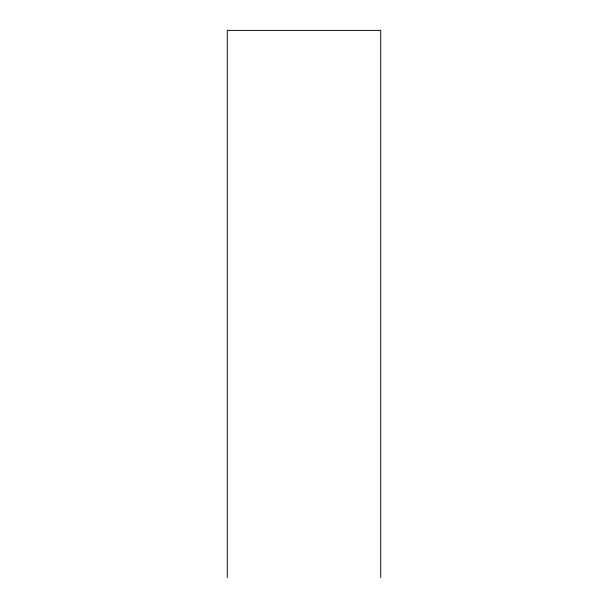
<?xml version="1.0" encoding="UTF-8"?>
<svg xmlns="http://www.w3.org/2000/svg" width="608" height="608" viewBox="0 0 608 608"><rect width="100%" height="100%" fill="white"/><g stroke="black" fill="none" stroke-linecap="round" stroke-linejoin="round"><path stroke-width="0.91" d="M380.714 577.6L380.714 30.4L227.286 30.4L227.286 577.6"/></g></svg>
